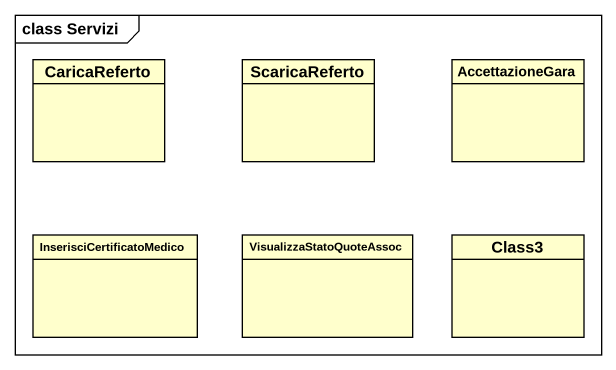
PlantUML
@startuml
mainframe class Servizi
hide circle
hide empty members
class CaricaReferto
class ScaricaReferto
class AccettazioneGara
class InserisciCertificatoMedico
class VisualizzaStatoQuoteAssoc
class Class3
@enduml
